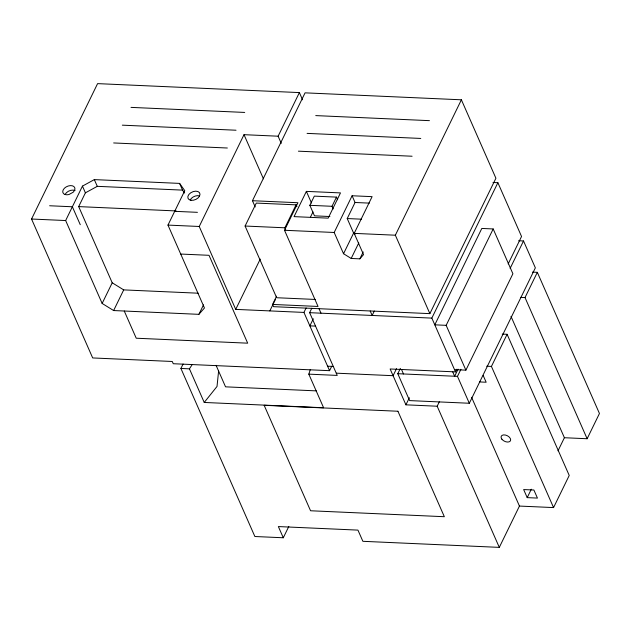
<?xml version="1.0" encoding="UTF-8"?>
<svg xmlns="http://www.w3.org/2000/svg" width="631" height="631" viewBox="0 0 631 631"><rect width="100%" height="100%" fill="white"/><g stroke="black" fill="none" stroke-linecap="round" stroke-linejoin="round"><path stroke-width="0.95" d="M218.618 370.981L217.017 386.456L204.231 402.452L189.442 368.835L192.061 364.789M204.231 402.452L323.608 407.76L308.811 374.144L310.342 369.529M331.74 366.256L329.579 370.681L173.257 363.724L172.271 361.484L92.686 357.943L31.55 219.02L97.592 83.623L299.386 92.591L302.557 99.801M65.656 220.542L82.448 186.113L94.334 179.606L179.598 183.4L184.765 190.665L167.972 225.093L204.46 307.999L198.891 314.341L113.627 310.547L102.143 303.448L65.656 220.542L31.55 219.02M198.189 293.202L123.7 289.889L112.215 282.791L78.686 206.605L85.406 192.834L97.292 186.334L182.556 190.12L184.623 193.031M102.143 303.448L112.215 282.791M113.627 310.547L123.7 289.889M329.579 370.681L303.937 312.424L235.726 309.387L199.238 226.482L244.016 134.679L278.121 136.201L281.26 143.34M278.121 136.201L299.386 92.591M255.216 206.96L252.463 200.713L305.073 92.844L461.395 99.801L495.911 178.226L429.869 313.631L273.546 306.674L272.56 304.434L276.583 296.184M198.891 314.341L203.513 304.868M315.476 299.457L276.654 297.729L245.096 226.032L256.289 203.079L296.081 204.846L296.87 206.645M288.824 526.435L283.295 537.77L254.869 536.508L180.916 368.457L183.069 364.032M235.726 309.387L260.264 259.073M285.677 229.589L284.889 227.799L296.081 204.846M272.56 304.434L318.032 306.453L284.51 230.276L297.942 202.732L252.463 200.713M306.374 191.382L294.062 216.63L328.175 218.145L340.488 192.905L306.374 191.382L311.509 203.04M329.895 216.528L314.475 215.841L309.845 205.312L314.317 196.131L336.489 197.117L337.648 199.751M310.444 217.143L312.992 211.921M269.831 310.902L275.431 299.425M333.168 208.932L332.009 206.298L336.489 197.117M334.185 232.484L352.098 195.76L372.109 196.651L354.196 233.375L363.543 254.616L359.836 258.844L351.191 258.458L343.54 253.725L334.185 232.484L284.51 230.276M355.143 234.014L353.612 233.068L347.224 218.547L355.056 202.488L352.098 195.76M303.937 312.424L306.098 307.991M308.811 374.144L337.238 375.413L309.624 312.676L311.785 308.251M343.54 253.725L353.612 233.068M313.307 318.789L309.86 325.864L315.539 326.117M351.191 258.458L358.747 242.967M359.836 258.844L363.196 251.958M429.869 313.631L395.353 235.205L461.395 99.801M374.309 311.036L372.156 315.453L370.184 310.973M396.544 368.622L393.097 375.697L336.252 373.173M518.627 240.742L523.517 240.963L535.356 267.852L469.314 403.256L409.622 400.598L397.79 373.71L400.385 368.401M283.295 537.77L278.366 526.569L357.943 530.111L362.88 541.311L499.302 547.377L437.18 406.222L405.914 404.826L390.132 368.977L455.503 371.888L431.841 318.111L497.883 182.706L492.992 182.485M405.914 404.826L409.369 397.751M446.164 325.336L493.182 228.95L481.808 228.438L434.798 324.831L446.164 325.336L465.891 370.152L454.517 369.648M437.18 406.222L439.318 401.821M455.503 371.888L456.805 369.23M508.168 263.916L521.545 236.483L497.883 182.706M458.09 369.167L454.635 376.242L452.664 371.762M469.314 403.256L457.475 376.368L460.93 369.285M510.14 268.396L523.517 240.963M465.891 370.152L512.9 273.759L493.182 228.95M471.57 397.278L519.447 506.07L553.561 507.584L491.431 366.43L507.103 334.296L502.229 334.083M510.976 316.344L564.398 437.725L587.138 438.742L525.016 297.58L537.328 272.332L532.446 272.111M499.302 547.377L519.447 506.07M527.208 497.63L523.659 489.561L533.897 490.019L537.446 498.088L527.208 497.63L531.318 489.214M558.001 450.842L564.398 437.725M553.561 507.584L569.225 475.458L507.103 334.296M587.138 438.742L599.45 413.494L537.328 272.332M131.011 107.38L244.702 112.436M315.752 115.599L429.443 120.655M122.335 125.167L236.026 130.223M307.084 133.386L420.767 138.441M113.659 142.953L227.349 148.009M298.408 151.172L412.09 156.228M355.056 202.488L369.348 203.119M309.845 205.312L332.009 206.298M78.686 206.605L176.088 210.935M347.224 218.547L361.516 219.186M49.636 205.761L72.376 206.771L80.263 224.699M174.692 211.322L197.432 212.331M245.096 226.032L284.889 227.799M167.972 225.093L199.238 226.482M354.196 233.375L395.353 235.205M180.718 254.048L209.019 255.31L247.683 343.177L136.233 338.216L124.26 311.02M520.472 297.375L525.016 297.58M309.624 312.676L431.841 318.111M486.69 366.217L491.431 366.43M327.607 366.193L333.294 366.445M397.79 373.71L457.475 376.368M180.916 368.457L189.442 368.835M479.528 381.936L486.154 382.228L483.196 375.508M316.32 390.873L225.543 386.835L216.078 365.325M401.505 369.482L403.477 373.962M244.016 134.679L263.45 178.841M319.018 308.701L320.99 313.181M179.598 183.4L182.556 190.12M94.334 179.606L97.292 186.334M82.448 186.113L85.406 192.834M65.127 194.427A6.42 4.149 -23.8 0 1 75.057 190.538M190.183 199.988A6.42 4.149 -23.8 0 1 199.506 195.878M74.521 190.452L73.235 192.187L68.945 194.537A6.42 4.149 -23.8 0 1 62.769 191.146A6.42 4.149 -23.8 0 1 70.317 185.617A6.42 4.149 -23.8 0 1 74.521 190.452M397.924 411.246L264.152 405.299L310.562 510.763L444.342 516.71L397.924 411.246M190.933 200.279A6.42 4.149 -23.8 0 0 200.003 194.238A6.42 4.149 -23.8 0 0 190.751 192.77A6.42 4.149 -23.8 0 0 190.933 200.279M501.874 439.2A5.135 3.116 26 0 0 510.195 441.148A5.135 3.116 26 0 0 505.51 435.059A5.135 3.116 26 0 0 501.874 439.2"/></g></svg>
